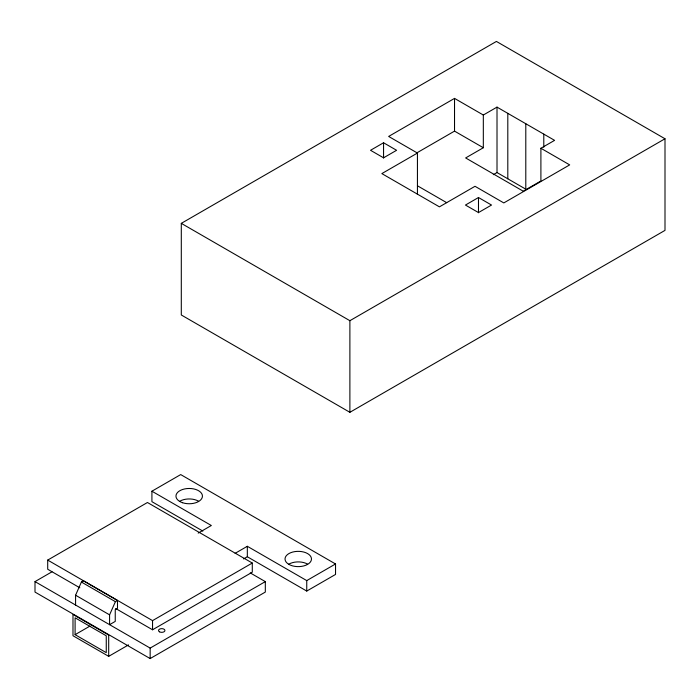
<?xml version="1.0" encoding="UTF-8"?>
<svg xmlns="http://www.w3.org/2000/svg" width="700" height="700" viewBox="0 0 700 700"><rect width="100%" height="100%" fill="white"/><g stroke="black" fill="none" stroke-linecap="round" stroke-linejoin="round"><path stroke-width="1.05" d="M75.574 605.036L75.574 595.219L81.401 582.041L83.493 580.834L117.495 600.469L117.495 608.239L115.246 609.543L115.246 621.399L109.585 624.671L109.585 614.854L115.404 601.676L117.495 600.469M181.3 223.361L496.414 41.431L665 138.766L665 230.379L349.886 412.309L181.3 314.983L181.3 223.361L349.886 320.696L665 138.766M483.324 115.019L483.324 147.735L465.64 157.946L523.215 191.188L540.899 180.985L540.899 148.26L554.584 140.359L497.009 107.118L483.324 115.019L454.528 98.394L388.649 136.439L417.436 153.055L417.436 194.504M383.556 142.765L370.527 150.29L383.556 157.815L396.594 150.29L383.556 142.765L383.556 158.034M416.885 152.854L454.528 131.119L483.324 147.735M417.436 153.055L381.85 173.6L439.425 206.85L475.011 186.296L503.808 202.921L569.686 164.885L540.899 148.26M493.316 174.685L497.009 172.559L525.796 189.175L525.796 123.734M478.485 197.523L465.448 205.048L478.485 212.572L491.523 205.048L478.485 197.523L478.485 212.8M202.851 531.081L151.918 501.673L151.918 491.207L180.705 474.582L335.536 563.972L335.536 574.446L306.749 591.062L247.328 556.762L243.565 558.924M79.817 587.79L47.705 569.249L47.705 560.087L147.446 502.504L252.289 563.036L252.289 572.197L152.548 629.781L115.71 608.519M250.241 572.906L265.317 581.613L265.317 592.077L150.159 658.569L35 592.077L35 581.613L51.992 571.795M198.196 533.102L211.339 525.508L151.918 491.207M75.101 634.664L106.26 652.654L106.26 635.793L75.101 617.811L75.101 634.664L89.985 626.071M235.121 553.332L247.328 546.289L306.749 580.597L335.536 563.972M47.705 560.087L152.548 620.62L252.289 563.036M108.692 656.346L108.692 635.075L72.984 614.46L72.984 635.731L108.692 656.346L128.529 644.892M35 581.613L150.159 648.095L265.317 581.613M417.436 185.78L446.696 202.668M81.401 582.041L115.404 601.676M75.574 595.219L109.585 614.854M543.786 134.129L543.786 147.219M507.806 113.347L507.806 178.789M497.009 107.118L497.009 172.559M454.528 98.394L454.528 131.119M349.886 320.696L349.886 412.309M306.749 580.597L306.749 591.062M247.328 546.289L247.328 556.762M152.548 620.62L152.548 629.781M150.159 648.095L150.159 658.569M179.847 501.183A13.23 7.639 0 0 1 198.564 501.183M288.89 564.13A13.23 7.639 0 0 1 307.598 564.13M159.46 631.803A3.203 1.855 0 0 0 164.824 630.971A3.203 1.855 0 0 0 160.904 628.705A3.203 1.855 0 0 0 159.46 631.803M182.586 502.731A13.23 7.639 0 0 0 202.44 496.116A13.23 7.639 0 0 0 182.586 489.492A13.23 7.639 0 0 0 182.586 502.731M288.89 564.384A13.23 7.639 0 0 0 311.027 560.962A13.23 7.639 0 0 0 294.822 551.609A13.23 7.639 0 0 0 288.89 564.384"/></g></svg>
